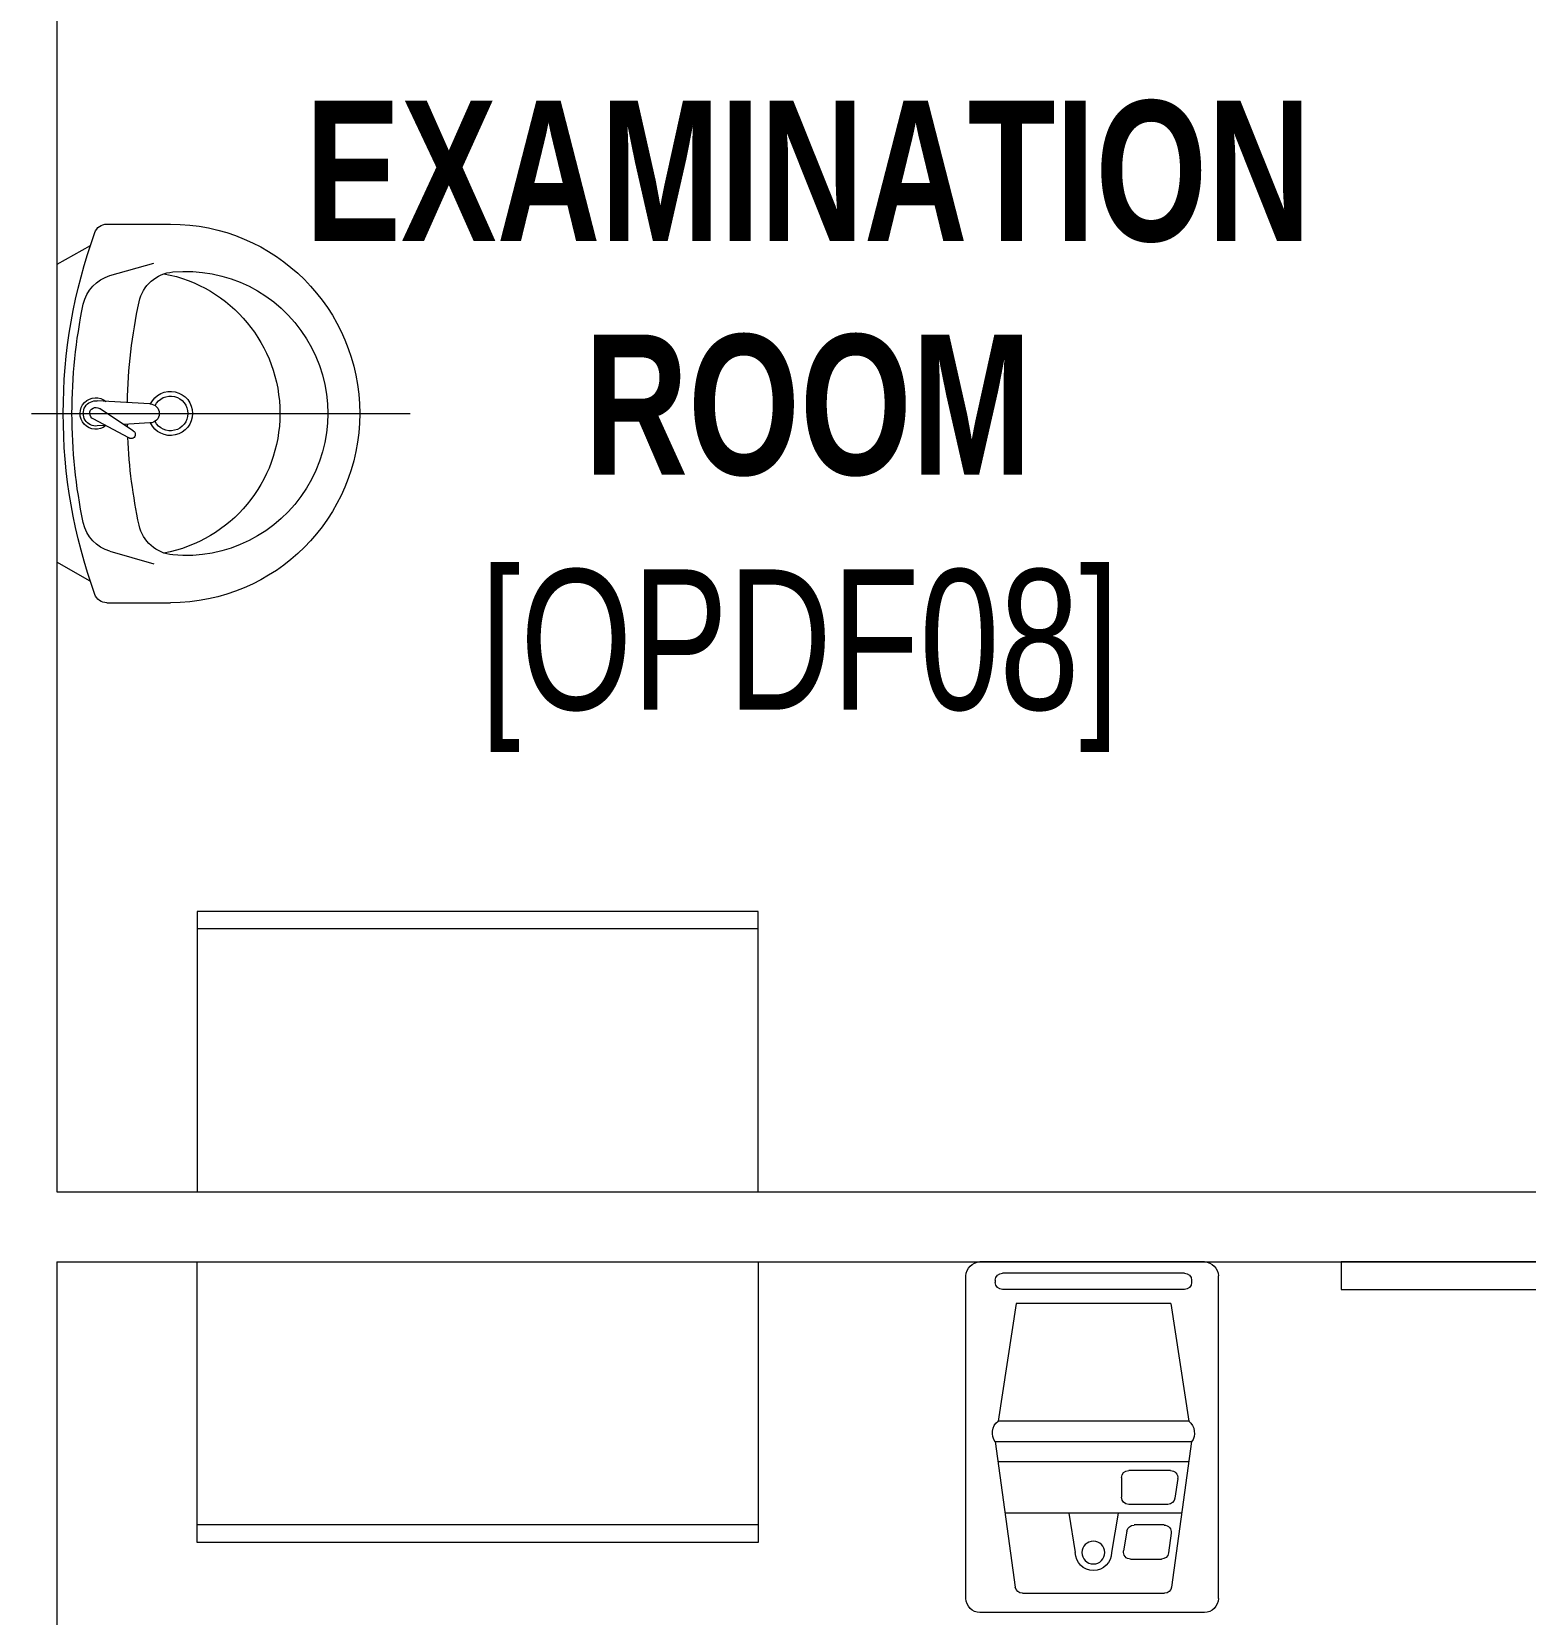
# Model space of a CAD drawing. Header units: millimetres. Extents: x -2143172 to 5255, y -610845 to 279739.
# Drawn here: x -1097093 to -1094963, y -589321 to -587063 of the extents above; entities that cross this region are included whole.
import ezdxf

# ---------------------------------------------------------------- set-up
doc = ezdxf.new("R2010")
doc.units = ezdxf.units.MM
doc.header["$LTSCALE"] = 30
doc.layers.get('0').update_dxf_attribs({"lineweight": 5})
for name, color, linetype, lineweight in [('72_EGR_BASE_TEXT', 7, 'Continuous', 5), ('LOADING', 163, 'Continuous', 5), ('SANIT', 250, 'Continuous', 5), ('Walls', 32, 'Continuous', 5)]:
    doc.layers.add(name, color=color, linetype=linetype, lineweight=lineweight)
doc.styles.add('X3G_ENTITY_9EC9', font='swisscl.ttf', dxfattribs={"height": 0.2})
doc.styles.add('X3G_ENTITY_9F38', font='swisscl.ttf', dxfattribs={"height": 0.2})

# ---------------------------------------------------------------- blocks, each defined once
blk = doc.blocks.new('lav-manta 60')
at = {"layer": 'SANIT'}
for p, q in [((0, 0.04), (0, -0.56)), ((-0.2658, -0.0529), (-0.2358, 0)), ((-0.2358, 0), (0.2358, 0)), ((0.2658, -0.0529), (0.2358, 0)), ((-0.015, -0.1473), (-0.0199, -0.064)), ((0.0274, -0.121), (-0.0078, -0.0673)), ((0.0389, -0.1142), (0.0087, -0.0575)), ((0.0191, -0.077), (0.0199, -0.064)), ((-0.3, -0.0789), (-0.3, -0.18)), ((-0.2185, -0.0841), (-0.2383, -0.1537)), ((0.2185, -0.0841), (0.2383, -0.1537)), ((0.3, -0.0789), (0.3, -0.18)), ((0.015, -0.1473), (0.0174, -0.1057))]:
    blk.add_line(p, q, dxfattribs=at)
for centre, radius, start, end in [((0, -0.8557), 0.8457, 70.1771, 109.8229), ((0, -0.8696), 0.8457, 78.1914, 101.8086), ((-0.1608, -0.1006), 0.06, 101.8086, 164.0794), ((0, -0.0617), 0.025, 320.7474, 220.368), ((0, -0.0617), 0.02, 353.2671, 186.682), ((0.1608, -0.1006), 0.06, 15.9206, 78.1914), ((-0.28, -0.0789), 0.02, 109.8229, 180), ((0, -0.0617), 0.00966, 25.4127, 215.9577), ((0.28, -0.0789), 0.02, 0, 70.1771), ((0, -0.9572), 0.8457, 91.1572, 102.0883), ((0, -0.9572), 0.8457, 88.5486, 88.844), ((0.0332, -0.1176), 0.00666, 210.6852, 30.6852), ((0, -0.9572), 0.8457, 77.9117, 87.4274), ((-0.1645, -0.189), 0.06, 102.0883, 174.8142), ((0, -0.18), 0.035, 115.3106, 64.6894), ((0, -0.1473), 0.015, 180, 0), ((0.1645, -0.189), 0.06, 5.1858, 77.9117), ((0, -0.1282), 0.2252, 190.6097, 349.3903), ((0, -0.18), 0.0275, 117.1496, 62.8504), ((0, -0.18), 0.3, 180, 0), ((0, -0.2039), 0.2252, 174.8142, 5.1858)]:
    blk.add_arc(centre, radius, start, end, dxfattribs=at)
blk = doc.blocks.new('GF21027-P')
at = {"color": 0}
for p, q in [((0.4, 0.4), (-0.4, 0.4)), ((-0.4, 0.4), (-0.4, 0)), ((0.4, 0), (0.4, 0.4)), ((-0.4, 0.025), (0.4, 0.025)), ((-0.4, 0), (0.4, 0))]:
    blk.add_line(p, q, dxfattribs=at)
blk = doc.blocks.new('*X58')
at = {"color": 0}
for p, q in [((5, 3), (5, 3)), ((5, 3), (5, 3)), ((5, 3), (5, 3)), ((5, 3), (5, 3)), ((5, 3), (5, 3)), ((5, 3), (5, 3)), ((5, 3), (5, 3)), ((5, 3), (5, 3)), ((5, 3), (5, 3)), ((5, 3), (5, 3)), ((5, 3), (5, 3)), ((5, 3), (5, 3)), ((5, 3), (5, 3)), ((5, 3), (5, 3)), ((5, 3), (5, 3)), ((5, 3), (5, 3)), ((5, 3), (5, 3)), ((5, 3), (5, 3)), ((5, 3), (5, 3)), ((5, 3), (5, 3)), ((5, 3), (5, 3)), ((5, 3), (5, 3)), ((5, 3), (5, 3)), ((5, 3), (5, 3)), ((5, 3), (5, 3)), ((5, 3), (5, 3)), ((5, 3), (5, 3)), ((5, 3), (5, 3)), ((5, 3), (5, 3)), ((5, 3), (5, 3)), ((5, 3), (5, 3)), ((5, 3), (5, 3)), ((5, 3), (5, 3)), ((5, 3), (5, 3)), ((5, 3), (5, 3)), ((5, 3), (5, 3)), ((5, 3), (5, 3)), ((5, 3), (5, 3)), ((5, 3), (5, 3)), ((5, 3), (5, 3)), ((5, 3), (5, 3)), ((5, 3), (5, 3)), ((5, 3), (5, 3)), ((5, 3), (5, 3)), ((5, 3), (5, 3)), ((5, 3), (5, 3)), ((5, 3), (5, 3)), ((5, 3), (5, 3)), ((5, 3), (5, 3)), ((5, 3), (5, 3)), ((5, 3), (5, 3)), ((5, 3), (5, 3)), ((5, 3), (5, 3)), ((5, 3), (5, 3)), ((5, 3), (5, 3)), ((5, 3), (5, 3)), ((5, 3), (5, 3)), ((5, 3), (5, 3)), ((5, 3), (5, 3)), ((5, 3), (5, 3)), ((5, 3), (5, 3)), ((5, 3), (5, 3)), ((5, 3), (5, 3)), ((5, 3), (5, 3)), ((5, 3), (5, 3)), ((5, 3), (5, 3)), ((6, 3), (5, 3)), ((5, 3), (5, 3)), ((6, 3), (5, 3)), ((5, 3), (5, 3)), ((6, 3), (5, 3)), ((5, 3), (5, 3)), ((6, 3), (5, 3)), ((5, 3), (5, 3)), ((5, 3), (5, 3)), ((5, 3), (5, 3)), ((5, 3), (5, 3)), ((5, 3), (5, 3)), ((5, 3), (5, 3)), ((5, 3), (5, 3)), ((5, 3), (5, 3)), ((5, 3), (5, 3)), ((5, 3), (5, 3)), ((5, 3), (5, 3)), ((5, 3), (5, 3)), ((5, 3), (5, 3)), ((5, 3), (5, 3)), ((5, 3), (5, 3)), ((5, 3), (5, 3)), ((5, 3), (5, 3)), ((5, 3), (5, 3)), ((5, 3), (5, 3)), ((5, 3), (5, 3)), ((5, 3), (5, 3)), ((5, 3), (5, 3)), ((5, 3), (5, 3)), ((6, 3), (6, 3)), ((6, 3), (6, 3)), ((6, 3), (6, 3)), ((6, 3), (6, 3)), ((6, 3), (6, 3)), ((6, 3), (6, 3)), ((6, 3), (6, 3)), ((6, 3), (6, 3)), ((6, 3), (6, 3)), ((6, 3), (6, 3)), ((6, 3), (6, 3)), ((6, 3), (6, 3)), ((6, 3), (6, 3)), ((6, 3), (6, 3)), ((6, 3), (6, 3)), ((6, 3), (6, 3)), ((6, 3), (6, 3)), ((6, 3), (6, 3)), ((6, 3), (6, 3)), ((6, 3), (6, 3)), ((6, 3), (6, 3)), ((6, 3), (6, 3)), ((6, 3), (6, 3)), ((6, 3), (6, 3)), ((6, 3), (6, 3)), ((6, 3), (6, 3)), ((6, 3), (6, 3)), ((6, 3), (6, 3)), ((6, 3), (6, 3)), ((6, 3), (6, 3)), ((6, 3), (6, 3)), ((6, 3), (6, 3)), ((6, 3), (6, 3)), ((6, 3), (6, 3)), ((6, 3), (6, 3)), ((6, 3), (6, 3)), ((6, 3), (6, 3)), ((6, 3), (6, 3)), ((6, 3), (6, 3)), ((6, 3), (6, 3)), ((6, 3), (6, 3)), ((6, 3), (6, 3)), ((6, 3), (6, 3)), ((6, 3), (6, 3)), ((6, 3), (6, 3)), ((6, 3), (6, 3)), ((6, 3), (6, 3)), ((6, 3), (6, 3)), ((6, 3), (6, 3)), ((6, 3), (6, 3)), ((6, 3), (6, 3)), ((6, 3), (6, 3)), ((6, 3), (6, 3)), ((6, 3), (6, 3)), ((6, 3), (6, 3)), ((6, 3), (6, 3)), ((6, 3), (6, 3)), ((6, 3), (6, 3)), ((6, 3), (6, 3)), ((6, 3), (6, 3)), ((6, 3), (6, 3)), ((6, 3), (6, 3)), ((6, 3), (6, 3)), ((6, 3), (6, 3)), ((6, 3), (6, 3)), ((6, 3), (6, 3)), ((6, 3), (6, 3)), ((6, 3), (6, 3)), ((6, 3), (6, 3)), ((6, 3), (6, 3)), ((6, 3), (6, 3)), ((6, 3), (6, 3)), ((6, 3), (6, 3)), ((6, 3), (6, 3)), ((6, 3), (6, 3)), ((6, 3), (6, 3)), ((6, 3), (6, 3)), ((6, 3), (6, 3)), ((6, 3), (6, 3)), ((6, 3), (6, 3)), ((6, 3), (6, 3)), ((6, 3), (6, 3)), ((6, 3), (6, 3)), ((6, 3), (6, 3)), ((6, 3), (6, 3)), ((6, 3), (6, 3)), ((6, 3), (6, 3)), ((6, 3), (6, 3)), ((6, 3), (6, 3)), ((6, 3), (6, 3)), ((6, 3), (6, 3)), ((6, 3), (6, 3)), ((6, 3), (6, 3)), ((6, 3), (6, 3)), ((6, 3), (6, 3)), ((6, 3), (6, 3)), ((6, 3), (6, 3)), ((6, 3), (6, 3)), ((6, 3), (6, 3)), ((6, 3), (6, 3)), ((6, 3), (6, 3)), ((6, 3), (6, 3)), ((6, 3), (6, 3)), ((6, 3), (6, 3)), ((6, 3), (6, 3)), ((6, 3), (6, 3)), ((6, 3), (6, 3)), ((6, 3), (6, 3)), ((6, 3), (6, 3)), ((6, 3), (6, 3)), ((6, 3), (6, 3)), ((6, 3), (6, 3)), ((6, 3), (6, 3)), ((6, 3), (6, 3)), ((6, 3), (6, 3)), ((6, 3), (6, 3)), ((6, 3), (6, 3)), ((6, 3), (6, 3)), ((6, 3), (6, 3)), ((6, 3), (6, 3)), ((6, 3), (6, 3)), ((6, 3), (6, 3)), ((6, 3), (6, 3)), ((6, 3), (6, 3)), ((6, 3), (6, 3)), ((6, 3), (6, 3)), ((6, 3), (6, 3)), ((6, 3), (6, 3)), ((6, 3), (6, 3)), ((6, 3), (6, 3)), ((6, 3), (6, 3)), ((6, 3), (6, 3)), ((6, 3), (6, 3)), ((6, 3), (6, 3)), ((6, 3), (6, 3)), ((6, 3), (6, 3)), ((6, 3), (6, 3)), ((6, 3), (6, 3)), ((6, 3), (6, 3)), ((6, 3), (6, 3)), ((6, 3), (6, 3)), ((6, 3), (6, 3)), ((6, 3), (6, 3)), ((6, 3), (6, 3)), ((6, 3), (6, 3)), ((6, 3), (6, 3)), ((6, 3), (6, 3)), ((6, 3), (6, 3)), ((6, 3), (6, 3)), ((6, 3), (6, 3)), ((6, 3), (6, 3)), ((6, 3), (6, 3)), ((6, 3), (6, 3)), ((6, 3), (6, 3)), ((6, 3), (6, 3)), ((6, 3), (6, 3)), ((6, 3), (6, 3)), ((6, 3), (6, 3)), ((6, 3), (6, 3)), ((6, 3), (6, 3)), ((6, 3), (6, 3)), ((6, 3), (6, 3)), ((6, 3), (6, 3)), ((6, 3), (6, 3)), ((6, 3), (6, 3)), ((6, 3), (6, 3)), ((6, 3), (6, 3)), ((6, 3), (6, 3)), ((6, 3), (6, 3)), ((6, 3), (6, 3)), ((6, 3), (6, 3)), ((6, 3), (6, 3)), ((6, 3), (6, 3)), ((6, 3), (6, 3)), ((6, 3), (6, 3)), ((6, 3), (6, 3)), ((6, 3), (6, 3)), ((6, 3), (6, 3)), ((6, 3), (6, 3)), ((6, 3), (6, 3)), ((6, 3), (6, 3)), ((6, 3), (6, 3)), ((6, 3), (6, 3)), ((6, 3), (6, 3)), ((6, 3), (6, 3)), ((6, 3), (6, 3)), ((6, 3), (6, 3)), ((6, 3), (6, 3)), ((6, 3), (6, 3)), ((6, 3), (6, 3)), ((6, 3), (6, 3)), ((6, 3), (6, 3)), ((6, 3), (6, 3)), ((6, 3), (6, 3)), ((6, 3), (6, 3)), ((6, 3), (6, 3)), ((6, 3), (6, 3)), ((6, 3), (6, 3)), ((6, 3), (6, 3)), ((6, 3), (6, 3)), ((6, 3), (6, 3)), ((6, 3), (6, 3)), ((6, 3), (6, 3)), ((6, 3), (6, 3)), ((6, 3), (5, 3)), ((6, 3), (5, 3)), ((6, 3), (5, 3)), ((6, 3), (5, 3)), ((6, 3), (5, 3)), ((6, 3), (6, 3)), ((6, 3), (6, 3)), ((6, 3), (6, 3)), ((6, 3), (6, 3)), ((6, 3), (6, 3)), ((6, 3), (6, 3)), ((6, 3), (6, 3)), ((6, 3), (6, 3)), ((6, 3), (6, 3)), ((6, 3), (6, 3)), ((6, 3), (6, 3)), ((6, 3), (6, 3)), ((6, 3), (6, 3)), ((6, 3), (6, 3)), ((6, 3), (6, 3)), ((6, 3), (6, 3)), ((6, 3), (6, 3)), ((6, 3), (6, 3)), ((6, 3), (6, 3)), ((6, 3), (6, 3)), ((6, 3), (6, 3)), ((6, 3), (6, 3)), ((6, 3), (6, 3)), ((6, 3), (6, 3)), ((6, 3), (6, 3)), ((6, 3), (6, 3)), ((6, 3), (6, 3)), ((6, 3), (6, 3)), ((6, 3), (6, 3)), ((6, 3), (6, 3)), ((6, 3), (6, 3)), ((6, 3), (6, 3)), ((6, 3), (6, 3)), ((6, 3), (6, 3)), ((6, 3), (6, 3)), ((6, 3), (6, 3)), ((6, 3), (6, 3)), ((6, 3), (6, 3)), ((6, 3), (6, 3)), ((6, 3), (6, 3)), ((6, 3), (6, 3)), ((6, 3), (6, 3)), ((6, 3), (6, 3)), ((6, 3), (6, 3)), ((6, 3), (6, 3)), ((6, 3), (6, 3)), ((6, 3), (6, 3)), ((6, 3), (6, 3)), ((6, 3), (6, 3)), ((6, 3), (6, 3)), ((6, 3), (6, 3)), ((6, 3), (6, 3)), ((6, 3), (6, 3)), ((6, 3), (6, 3)), ((6, 3), (6, 3)), ((6, 3), (6, 3)), ((6, 3), (6, 3)), ((6, 3), (6, 3)), ((6, 3), (6, 3)), ((6, 3), (6, 3)), ((6, 3), (6, 3)), ((6, 3), (6, 3)), ((6, 3), (6, 3)), ((6, 3), (6, 3)), ((6, 3), (6, 3)), ((6, 3), (6, 3)), ((6, 3), (6, 3)), ((6, 3), (6, 3)), ((6, 3), (6, 3)), ((6, 3), (6, 3)), ((6, 3), (6, 3)), ((6, 3), (6, 3)), ((6, 3), (6, 3)), ((6, 3), (6, 3)), ((6, 3), (6, 3)), ((6, 3), (6, 3)), ((6, 3), (6, 3)), ((6, 3), (6, 3)), ((6, 3), (6, 3)), ((6, 3), (6, 3)), ((6, 3), (6, 3)), ((6, 3), (6, 3)), ((6, 3), (6, 3)), ((6, 3), (6, 3)), ((6, 3), (6, 3)), ((6, 3), (6, 3)), ((6, 3), (6, 3)), ((6, 3), (6, 3)), ((6, 3), (6, 3)), ((6, 3), (6, 3)), ((6, 3), (6, 3)), ((6, 3), (6, 3)), ((6, 3), (6, 3)), ((6, 3), (6, 3)), ((6, 3), (6, 3)), ((6, 3), (6, 3)), ((6, 3), (6, 3)), ((6, 3), (6, 3)), ((6, 3), (6, 3)), ((6, 3), (6, 3)), ((6, 3), (6, 3)), ((6, 3), (6, 3)), ((6, 3), (6, 3)), ((6, 3), (6, 3)), ((6, 3), (6, 3)), ((6, 3), (6, 3)), ((6, 3), (6, 3)), ((6, 3), (6, 3)), ((6, 3), (6, 3)), ((6, 3), (6, 3)), ((6, 3), (6, 3)), ((6, 3), (6, 3)), ((6, 3), (6, 3)), ((6, 3), (6, 3)), ((6, 3), (6, 3)), ((6, 3), (6, 3)), ((6, 3), (6, 3)), ((6, 3), (6, 3)), ((6, 3), (6, 3)), ((6, 3), (6, 3)), ((6, 3), (6, 3)), ((6, 3), (6, 3)), ((6, 3), (6, 3)), ((6, 3), (6, 3)), ((6, 3), (6, 3)), ((6, 3), (6, 3)), ((6, 3), (6, 3)), ((6, 3), (6, 3)), ((6, 3), (6, 3)), ((6, 3), (6, 3)), ((6, 3), (6, 3)), ((6, 3), (6, 3)), ((6, 3), (6, 3)), ((6, 3), (6, 3)), ((6, 3), (6, 3)), ((6, 3), (6, 3)), ((6, 3), (6, 3)), ((6, 3), (6, 3)), ((6, 3), (6, 3)), ((6, 3), (6, 3)), ((6, 3), (6, 3)), ((6, 3), (6, 3)), ((6, 3), (6, 3)), ((6, 3), (6, 3)), ((6, 3), (6, 3)), ((6, 3), (6, 3)), ((6, 3), (6, 3)), ((6, 3), (6, 3)), ((6, 3), (6, 3)), ((6, 3), (6, 3)), ((6, 3), (6, 3)), ((6, 3), (6, 3)), ((6, 3), (6, 3)), ((6, 3), (6, 3)), ((6, 3), (6, 3)), ((6, 3), (6, 3)), ((6, 3), (6, 3)), ((6, 3), (6, 3)), ((6, 3), (6, 3)), ((6, 3), (6, 3)), ((6, 3), (6, 3)), ((6, 3), (6, 3)), ((6, 3), (6, 3)), ((6, 3), (6, 3)), ((6, 3), (6, 3)), ((6, 3), (6, 3)), ((6, 3), (6, 3)), ((6, 3), (6, 3)), ((6, 3), (6, 3)), ((6, 3), (6, 3)), ((6, 3), (6, 3)), ((6, 3), (6, 3)), ((6, 3), (6, 3)), ((6, 3), (6, 3)), ((6, 3), (6, 3)), ((6, 3), (6, 3)), ((6, 3), (6, 3)), ((6, 3), (6, 3)), ((6, 3), (6, 3)), ((6, 3), (6, 3)), ((6, 3), (6, 3)), ((6, 3), (6, 3)), ((6, 3), (6, 3)), ((6, 3), (6, 3)), ((6, 3), (6, 3)), ((6, 3), (6, 3)), ((6, 3), (6, 3)), ((6, 3), (6, 3)), ((6, 3), (6, 3)), ((6, 3), (6, 3)), ((6, 3), (6, 3)), ((6, 3), (6, 3)), ((6, 3), (6, 3)), ((6, 3), (6, 3)), ((6, 3), (6, 3)), ((6, 3), (6, 3)), ((6, 3), (6, 3)), ((6, 3), (6, 3)), ((6, 3), (6, 3)), ((6, 3), (6, 3)), ((6, 3), (6, 3)), ((6, 3), (6, 3)), ((6, 3), (6, 3)), ((6, 3), (6, 3)), ((6, 3), (6, 3)), ((6, 3), (6, 3)), ((6, 3), (6, 3)), ((6, 3), (6, 3)), ((6, 3), (6, 3)), ((6, 3), (6, 3)), ((6, 3), (6, 3)), ((6, 3), (6, 3)), ((6, 3), (6, 3)), ((6, 3), (6, 3)), ((6, 3), (6, 3)), ((6, 3), (6, 3)), ((6, 3), (6, 3)), ((6, 3), (6, 3)), ((6, 3), (6, 3)), ((6, 3), (6, 3)), ((6, 3), (6, 3)), ((6, 3), (6, 3)), ((6, 3), (6, 3)), ((6, 3), (6, 3)), ((6, 3), (6, 3)), ((6, 3), (6, 3)), ((6, 3), (6, 3)), ((6, 3), (6, 3)), ((6, 3), (6, 3)), ((6, 3), (6, 3)), ((6, 3), (6, 3)), ((6, 3), (6, 3)), ((6, 3), (6, 3)), ((6, 3), (6, 3)), ((6, 3), (6, 3)), ((6, 3), (6, 3)), ((6, 3), (6, 3)), ((6, 3), (6, 3)), ((6, 3), (6, 3)), ((6, 3), (6, 3)), ((6, 3), (6, 3)), ((6, 3), (6, 3)), ((6, 3), (6, 3)), ((6, 3), (6, 3)), ((6, 3), (6, 3)), ((6, 3), (6, 3)), ((6, 3), (6, 3)), ((6, 3), (6, 3)), ((6, 3), (6, 3)), ((6, 3), (6, 3)), ((6, 3), (6, 3)), ((6, 3), (6, 3)), ((6, 3), (6, 3)), ((6, 3), (6, 3)), ((6, 3), (6, 3)), ((6, 3), (6, 3)), ((6, 3), (6, 3)), ((6, 3), (6, 3)), ((6, 3), (6, 3)), ((6, 3), (6, 3)), ((6, 3), (6, 3)), ((6, 3), (6, 3)), ((6, 3), (6, 3)), ((6, 3), (6, 3)), ((6, 3), (6, 3)), ((6, 3), (6, 3)), ((6, 3), (6, 3)), ((6, 3), (6, 3)), ((6, 3), (6, 3)), ((6, 3), (6, 3)), ((6, 3), (6, 3)), ((6, 3), (6, 3)), ((6, 3), (6, 3)), ((6, 3), (6, 3)), ((6, 3), (6, 3)), ((6, 3), (6, 3)), ((6, 3), (6, 3)), ((6, 3), (6, 3)), ((6, 3), (6, 3)), ((6, 3), (6, 3)), ((6, 3), (6, 3)), ((6, 3), (6, 3)), ((6, 3), (6, 3)), ((6, 3), (6, 3)), ((6, 3), (6, 3)), ((6, 3), (6, 3)), ((6, 3), (6, 3)), ((6, 3), (6, 3)), ((6, 3), (6, 3)), ((6, 3), (6, 3)), ((6, 3), (6, 3)), ((6, 3), (6, 3)), ((6, 3), (6, 3)), ((6, 3), (6, 3)), ((6, 3), (6, 3)), ((6, 3), (6, 3)), ((6, 3), (6, 3)), ((6, 3), (6, 3)), ((6, 3), (6, 3)), ((6, 3), (6, 3)), ((6, 3), (6, 3)), ((6, 3), (6, 3)), ((6, 3), (6, 3)), ((6, 3), (6, 3)), ((6, 3), (6, 3)), ((6, 3), (6, 3)), ((6, 3), (6, 3)), ((6, 3), (6, 3)), ((6, 3), (6, 3)), ((6, 3), (6, 3)), ((6, 3), (6, 3)), ((6, 3), (6, 3)), ((6, 3), (6, 3)), ((6, 3), (6, 3)), ((6, 3), (6, 3)), ((6, 3), (6, 3)), ((6, 3), (6, 3))]:
    blk.add_line(p, q, dxfattribs=at)
blk = doc.blocks.new('*X59')
at = {"color": 0}
for p, q in [((13, 1), (13, 1)), ((13, 1), (13, 1)), ((13, 1), (13, 1)), ((13, 1), (13, 1)), ((13, 1), (13, 1)), ((13, 1), (13, 1)), ((13, 1), (13, 1)), ((13, 1), (13, 1)), ((13, 1), (13, 1)), ((13, 1), (13, 1)), ((13, 1), (13, 1)), ((13, 1), (13, 1)), ((13, 1), (13, 1)), ((13, 1), (13, 1)), ((13, 1), (13, 1)), ((13, 1), (14, 1)), ((13, 1), (14, 1)), ((13, 1), (14, 1)), ((13, 1), (13, 1)), ((13, 1), (13, 1)), ((13, 1), (13, 1)), ((13, 1), (13, 1)), ((13, 1), (13, 1)), ((13, 1), (13, 1)), ((13, 1), (13, 1)), ((13, 1), (13, 1)), ((13, 1), (13, 1)), ((13, 1), (13, 1)), ((13, 1), (13, 1)), ((13, 1), (13, 1)), ((13, 1), (13, 1)), ((13, 1), (13, 1)), ((13, 1), (13, 1)), ((13, 1), (13, 1)), ((13, 1), (13, 1)), ((13, 1), (13, 1)), ((13, 1), (13, 1)), ((13, 1), (13, 1)), ((13, 1), (13, 1)), ((13, 1), (13, 1)), ((13, 1), (13, 1)), ((13, 1), (13, 1)), ((13, 1), (13, 1)), ((13, 1), (13, 1)), ((13, 1), (13, 1)), ((13, 1), (13, 1)), ((13, 1), (13, 1)), ((13, 1), (13, 1)), ((13, 1), (13, 1)), ((13, 1), (13, 1)), ((13, 1), (13, 1)), ((13, 1), (13, 1)), ((13, 1), (13, 1)), ((13, 1), (13, 1)), ((13, 1), (13, 1)), ((13, 1), (13, 1)), ((13, 1), (13, 1)), ((13, 1), (13, 1)), ((13, 1), (13, 1)), ((13, 1), (13, 1)), ((13, 1), (13, 1)), ((13, 1), (13, 1)), ((13, 1), (13, 1)), ((13, 1), (13, 1)), ((13, 1), (13, 1)), ((13, 1), (13, 1)), ((13, 1), (13, 1)), ((13, 1), (13, 1)), ((13, 1), (13, 1)), ((13, 1), (13, 1)), ((13, 1), (13, 1)), ((13, 1), (13, 1)), ((13, 1), (13, 1)), ((13, 1), (13, 1)), ((13, 1), (13, 1)), ((13, 1), (13, 1)), ((13, 1), (13, 1)), ((13, 1), (13, 1)), ((13, 1), (13, 1)), ((13, 1), (13, 1)), ((13, 1), (13, 1)), ((13, 1), (13, 1)), ((13, 1), (13, 1)), ((13, 1), (13, 1)), ((13, 1), (13, 1)), ((13, 1), (13, 1)), ((13, 1), (13, 1)), ((13, 1), (13, 1)), ((13, 1), (13, 1)), ((13, 1), (13, 1)), ((13, 1), (13, 1)), ((13, 1), (13, 1)), ((13, 1), (13, 1)), ((13, 1), (13, 1)), ((13, 1), (13, 1)), ((13, 1), (13, 1)), ((13, 1), (13, 1)), ((13, 1), (13, 1)), ((13, 1), (13, 1)), ((13, 1), (13, 1)), ((13, 1), (13, 1)), ((13, 1), (13, 1)), ((13, 1), (13, 1)), ((13, 1), (13, 1)), ((13, 1), (13, 1)), ((13, 1), (13, 1)), ((13, 1), (13, 1)), ((13, 1), (13, 1)), ((13, 1), (13, 1)), ((13, 1), (13, 1)), ((13, 1), (13, 1)), ((13, 1), (13, 1)), ((13, 1), (13, 1)), ((13, 1), (13, 1)), ((13, 1), (13, 1)), ((13, 1), (13, 1)), ((13, 1), (13, 1)), ((13, 1), (13, 1)), ((13, 1), (13, 1)), ((13, 1), (13, 1)), ((13, 1), (13, 1)), ((13, 1), (13, 1)), ((13, 1), (13, 1)), ((13, 1), (14, 1)), ((13, 0), (13, 0)), ((13, 0), (13, 0)), ((13, 0), (13, 0)), ((13, 0), (13, 0)), ((13, 0), (13, 0)), ((13, 0), (13, 0)), ((13, 0), (13, 0)), ((13, 0), (13, 0)), ((13, 0), (13, 0)), ((13, 0), (13, 0)), ((13, 0), (13, 0)), ((13, 0), (13, 0)), ((13, 0), (13, 0)), ((13, 0), (13, 0)), ((13, 0), (13, 0)), ((13, 0), (13, 0)), ((13, 0), (13, 0)), ((13, 0), (13, 0)), ((13, 0), (13, 0)), ((13, 0), (13, 0)), ((13, 0), (13, 0)), ((13, 0), (13, 0)), ((13, 0), (13, 0)), ((13, 0), (13, 0)), ((13, 0), (13, 0)), ((13, 0), (13, 0)), ((13, 0), (13, 0)), ((13, 0), (13, 0)), ((13, 0), (13, 0)), ((13, 0), (13, 0)), ((13, 0), (13, 0)), ((13, 0), (13, 0)), ((13, 0), (13, 0)), ((13, 0), (13, 0)), ((13, 0), (13, 0)), ((13, 0), (13, 0)), ((13, 0), (13, 0)), ((13, 0), (13, 0)), ((13, 0), (13, 0)), ((13, 0), (13, 0)), ((13, 0), (13, 0)), ((13, 0), (13, 0)), ((13, 0), (13, 0)), ((13, 0), (13, 0)), ((13, 0), (13, 0)), ((13, 0), (13, 0)), ((13, 0), (13, 0)), ((13, 0), (13, 0)), ((13, 0), (14, 0)), ((13, 0), (14, 0)), ((13, 0), (13, 0)), ((13, 0), (14, 0)), ((14, 1), (14, 1)), ((14, 1), (14, 1)), ((14, 1), (14, 1)), ((14, 1), (14, 1)), ((14, 1), (14, 1)), ((14, 1), (14, 1)), ((14, 1), (14, 1)), ((14, 1), (14, 1)), ((14, 1), (14, 1)), ((14, 1), (14, 1)), ((14, 1), (14, 1)), ((14, 1), (14, 1)), ((14, 1), (14, 1)), ((14, 1), (14, 1)), ((14, 1), (14, 1)), ((14, 1), (14, 1)), ((14, 1), (14, 1)), ((14, 1), (14, 1)), ((14, 1), (14, 1)), ((14, 1), (14, 1)), ((14, 1), (14, 1)), ((14, 1), (14, 1)), ((14, 1), (14, 1)), ((14, 1), (14, 1)), ((14, 1), (14, 1)), ((14, 1), (14, 1)), ((14, 1), (14, 1)), ((14, 1), (14, 1)), ((14, 1), (14, 1)), ((14, 1), (14, 1)), ((14, 1), (14, 1)), ((14, 1), (14, 1)), ((14, 1), (14, 1)), ((14, 1), (14, 1)), ((14, 1), (14, 1)), ((14, 1), (14, 1)), ((14, 1), (14, 1)), ((14, 1), (14, 1)), ((14, 1), (14, 1)), ((14, 1), (14, 1)), ((14, 1), (14, 1)), ((14, 1), (14, 1)), ((14, 1), (14, 1)), ((14, 1), (14, 1)), ((14, 1), (14, 1)), ((14, 1), (14, 1)), ((14, 1), (14, 1)), ((14, 1), (14, 1)), ((14, 1), (14, 1)), ((14, 1), (14, 1)), ((14, 1), (14, 1)), ((14, 1), (14, 1)), ((14, 1), (14, 1)), ((14, 1), (14, 1)), ((14, 1), (14, 1)), ((14, 1), (14, 1)), ((14, 1), (14, 1)), ((14, 1), (14, 1)), ((14, 1), (14, 1)), ((14, 1), (14, 1)), ((14, 1), (14, 1)), ((14, 1), (14, 1)), ((14, 1), (14, 1)), ((14, 1), (14, 1)), ((14, 1), (14, 1)), ((14, 1), (14, 1)), ((14, 1), (14, 1)), ((14, 1), (14, 1)), ((14, 1), (14, 1)), ((14, 1), (14, 1)), ((14, 1), (14, 1)), ((14, 1), (14, 1)), ((14, 1), (14, 1)), ((14, 1), (14, 1)), ((14, 1), (14, 1)), ((14, 1), (14, 1)), ((14, 1), (14, 1)), ((14, 1), (14, 1)), ((14, 1), (14, 1)), ((14, 1), (14, 1)), ((14, 1), (14, 1)), ((14, 1), (14, 1)), ((14, 1), (14, 1)), ((14, 1), (14, 1)), ((14, 1), (14, 1)), ((14, 1), (14, 1)), ((14, 1), (14, 1)), ((14, 1), (14, 1)), ((14, 1), (14, 1)), ((14, 1), (14, 1)), ((14, 1), (14, 1)), ((14, 1), (14, 1)), ((14, 1), (14, 1)), ((14, 1), (14, 1)), ((14, 0), (14, 0)), ((14, 0), (14, 0)), ((14, 0), (14, 0)), ((14, 0), (14, 0)), ((14, 0), (14, 0)), ((14, 0), (14, 0)), ((14, 0), (14, 0)), ((14, 0), (14, 0)), ((14, 0), (14, 0)), ((14, 0), (14, 0)), ((14, 0), (14, 0)), ((14, 0), (14, 0)), ((14, 0), (14, 0)), ((14, 0), (14, 0)), ((14, 0), (14, 0)), ((14, 0), (14, 0)), ((14, 0), (14, 0)), ((14, 0), (14, 0)), ((14, 0), (14, 0)), ((14, 0), (14, 0)), ((14, 0), (14, 0)), ((14, 0), (14, 0)), ((14, 0), (14, 0)), ((14, 0), (14, 0)), ((14, 0), (14, 0)), ((14, 0), (14, 0)), ((14, 0), (14, 0)), ((14, 0), (14, 0)), ((14, 0), (14, 0)), ((14, 0), (14, 0)), ((14, 0), (14, 0)), ((14, 0), (14, 0)), ((14, 0), (14, 0)), ((14, 0), (14, 0)), ((14, 0), (14, 0)), ((14, 0), (14, 0)), ((14, 0), (14, 0)), ((14, 0), (14, 0)), ((14, 0), (14, 0)), ((14, 0), (14, 0)), ((14, 0), (14, 0)), ((14, 0), (14, 0)), ((14, 0), (14, 0)), ((14, 0), (14, 0)), ((14, 0), (14, 0)), ((14, 0), (14, 0)), ((14, 0), (14, 0)), ((14, 0), (14, 0)), ((13, 0), (13, 0)), ((13, 0), (14, 0)), ((13, 0), (13, 0)), ((13, 0), (14, 0)), ((13, 0), (13, 0)), ((13, 0), (14, 0)), ((13, 0), (13, 0)), ((13, 0), (13, 0)), ((13, 0), (13, 0)), ((13, 0), (13, 0)), ((13, 0), (14, 0)), ((13, 0), (13, 0)), ((13, 0), (14, 0)), ((13, 0), (13, 0)), ((13, 0), (14, 0)), ((13, 0), (13, 0)), ((13, 0), (14, 0)), ((13, 0), (13, 0)), ((13, 0), (14, 0)), ((13, 0), (13, 0)), ((13, 0), (14, 0)), ((13, 0), (13, 0)), ((13, 0), (14, 0)), ((13, 0), (13, 0)), ((13, 0), (13, 0)), ((13, 0), (13, 0)), ((13, 0), (14, 0)), ((13, 0), (13, 0)), ((13, 0), (14, 0)), ((13, 0), (13, 0)), ((13, 0), (14, 0)), ((13, 0), (13, 0)), ((13, 0), (14, 0)), ((13, 0), (13, 0)), ((13, 0), (13, 0)), ((13, 0), (13, 0)), ((13, 0), (13, 0)), ((13, 0), (13, 0)), ((13, 0), (13, 0)), ((13, 0), (13, 0)), ((13, 0), (13, 0)), ((13, 0), (13, 0)), ((13, 0), (13, 0)), ((13, 0), (13, 0)), ((13, 0), (13, 0)), ((13, 0), (13, 0)), ((13, 0), (13, 0)), ((13, 0), (13, 0)), ((13, 0), (13, 0)), ((13, 0), (13, 0)), ((13, 0), (13, 0)), ((13, 0), (13, 0)), ((13, 0), (13, 0)), ((13, 0), (13, 0)), ((13, 0), (13, 0)), ((13, 0), (13, 0)), ((13, 0), (13, 0)), ((13, 0), (13, 0)), ((13, 0), (13, 0)), ((13, 0), (13, 0)), ((13, 0), (13, 0)), ((13, 0), (13, 0)), ((13, 0), (13, 0)), ((13, 0), (13, 0)), ((13, -1), (13, -1)), ((13, -1), (13, -1)), ((13, -1), (13, -1)), ((13, -1), (13, -1)), ((13, -1), (13, -1)), ((13, -1), (14, -1)), ((13, -1), (13, -1)), ((14, 0), (14, 0)), ((14, 0), (14, 0)), ((14, 0), (14, 0)), ((14, 0), (14, 0)), ((14, 0), (14, 0)), ((14, 0), (14, 0)), ((14, 0), (14, 0)), ((14, 0), (14, 0)), ((14, 0), (14, 0)), ((14, 0), (14, 0)), ((14, 0), (14, 0)), ((14, 0), (14, 0)), ((14, 0), (14, 0)), ((14, 0), (14, 0)), ((14, 0), (14, 0)), ((13, 0), (14, 0)), ((14, 0), (14, 0)), ((14, 0), (14, 0)), ((14, 0), (14, 0)), ((14, 0), (14, 0)), ((14, 0), (14, 0)), ((14, 0), (14, 0)), ((14, 0), (14, 0)), ((14, 0), (14, 0)), ((14, 0), (14, 0)), ((14, 0), (14, 0)), ((14, 0), (14, 0)), ((14, 0), (14, 0)), ((14, 0), (14, 0)), ((14, 0), (14, 0)), ((14, 0), (14, 0)), ((14, 0), (14, 0)), ((14, 0), (14, 0)), ((14, 0), (14, 0)), ((14, 0), (14, 0)), ((14, 0), (14, 0)), ((14, 0), (14, 0)), ((14, 0), (14, 0)), ((14, 0), (14, 0)), ((14, 0), (14, 0)), ((14, 0), (14, 0)), ((14, 0), (14, 0)), ((14, 0), (14, 0)), ((14, 0), (14, 0)), ((14, 0), (14, 0)), ((14, 0), (14, 0)), ((14, 0), (14, 0)), ((14, 0), (14, 0)), ((14, 0), (14, 0)), ((14, 0), (14, 0)), ((14, -1), (14, -1)), ((14, -1), (14, -1)), ((14, -1), (14, -1)), ((14, -1), (14, -1)), ((14, -1), (14, -1))]:
    blk.add_line(p, q, dxfattribs=at)
blk = doc.blocks.new('ME13380B-P')
for p, q in [((-0.16, 0.5), (0.16, 0.5)), ((-0.18, 0.02), (-0.18, 0.48)), ((-0.1316, 0.484), (0.1279, 0.484)), ((0.18, 0.02), (0.18, 0.48)), ((-0.1418, 0.4738), (-0.1418, 0.4709)), ((-0.1316, 0.4607), (0.1279, 0.4607)), ((0.1382, 0.4738), (0.1382, 0.4709)), ((-0.1121, 0.4407), (-0.1379, 0.2729)), ((-0.1121, 0.4407), (0.1084, 0.4407)), ((0.1084, 0.4407), (0.1342, 0.2729)), ((-0.1379, 0.2729), (0.1342, 0.2729)), ((-0.1418, 0.244), (-0.1133, 0.0362)), ((-0.1417, 0.2432), (0.138, 0.2432)), ((0.1382, 0.244), (0.1096, 0.0362)), ((-0.1379, 0.2151), (0.1342, 0.2151)), ((-0.122, 0.1909), (-0.1181, 0.163)), ((-0.1118, 0.2026), (-0.0521, 0.2026)), ((-0.0418, 0.1923), (-0.0418, 0.1644)), ((-0.1278, 0.1416), (0.1241, 0.1416)), ((-0.108, 0.1541), (-0.0521, 0.1541)), ((-0.0371, 0.1416), (-0.0277, 0.0855)), ((0.0334, 0.1416), (0.024, 0.0855)), ((-0.1128, 0.1131), (-0.1089, 0.0849)), ((-0.1026, 0.1248), (-0.0597, 0.1248)), ((-0.0496, 0.1162), (-0.0448, 0.088)), ((-0.0549, 0.076), (-0.0988, 0.076)), ((-0.1032, 0.0273), (0.0995, 0.0273)), ((-0.16, 0), (0.16, 0))]:
    blk.add_line(p, q)
for points in [[(0.1084, 0.4407), (0.1084, 0.4407), (0.1084, 0.4407), (0.1084, 0.4407), (0.1084, 0.4407), (0.1084, 0.4407), (0.1084, 0.4407), (0.1084, 0.4407), (0.1084, 0.4407), (0.1084, 0.4407), (0.1084, 0.4407), (0.1084, 0.4407), (0.1084, 0.4407), (0.1084, 0.4407), (0.1084, 0.4407), (0.1084, 0.4407), (0.1084, 0.4407), (0.1084, 0.4407), (0.1084, 0.4407), (0.1084, 0.4407), (0.1084, 0.4407), (0.1084, 0.4407), (0.1084, 0.4407), (0.1084, 0.4407), (0.1084, 0.4407), (0.1084, 0.4407), (0.1084, 0.4407), (0.1084, 0.4407), (0.1084, 0.4407), (0.1084, 0.4407), (0.1084, 0.4407), (0.1084, 0.4407), (0.1084, 0.4407), (0.1084, 0.4407), (0.1084, 0.4407), (0.1084, 0.4407), (0.1084, 0.4407), (0.1084, 0.4407), (0.1084, 0.4407), (0.1084, 0.4407), (0.1084, 0.4407), (0.1084, 0.4407), (0.1084, 0.4407), (0.1084, 0.4407), (0.1084, 0.4407), (0.1084, 0.4407), (0.1084, 0.4407), (0.1084, 0.4407), (0.1084, 0.4407), (0.1084, 0.4407), (0.1084, 0.4407), (0.1084, 0.4407), (0.1084, 0.4407), (0.1084, 0.4407), (0.1084, 0.4407), (0.1084, 0.4407), (0.1084, 0.4407), (0.1084, 0.4407), (0.1084, 0.4407), (0.1084, 0.4407), (0.1084, 0.4407), (0.1084, 0.4407), (0.1084, 0.4407), (0.1084, 0.4407), (0.1084, 0.4407), (0.1084, 0.4407), (0.1084, 0.4407), (0.1084, 0.4407), (0.1084, 0.4407), (0.1084, 0.4407), (0.1084, 0.4407), (0.1084, 0.4407), (0.1084, 0.4407), (0.1084, 0.4407), (0.1084, 0.4407), (0.1084, 0.4407), (0.1084, 0.4407), (0.1084, 0.4407), (0.1084, 0.4407), (0.1084, 0.4407), (0.1084, 0.4407), (0.1084, 0.4407), (0.1084, 0.4407), (0.1084, 0.4407), (0.1084, 0.4407), (0.1084, 0.4407), (0.1084, 0.4407), (0.1084, 0.4407), (0.1084, 0.4407), (0.1084, 0.4407), (0.1084, 0.4407), (0.1084, 0.4407), (0.1084, 0.4407), (0.1084, 0.4407), (0.1084, 0.4407), (0.1084, 0.4407), (0.1084, 0.4407), (0.1084, 0.4407), (0.1084, 0.4407), (0.1084, 0.4407), (0.1084, 0.4407), (0.1084, 0.4407), (0.1084, 0.4407), (0.1084, 0.4407), (0.1084, 0.4407), (0.1084, 0.4407), (0.1084, 0.4407), (0.1084, 0.4407), (0.1084, 0.4407), (0.1084, 0.4407), (0.1084, 0.4407), (0.1084, 0.4407), (0.1084, 0.4407), (0.1084, 0.4407), (0.1084, 0.4407), (0.1084, 0.4407), (0.1084, 0.4407), (0.1084, 0.4407), (0.1084, 0.4407), (0.1084, 0.4407), (0.1084, 0.4407), (0.1084, 0.4407), (0.1084, 0.4407), (0.1084, 0.4407), (0.1084, 0.4407), (0.1084, 0.4407), (0.1084, 0.4407), (0.1084, 0.4407), (0.1084, 0.4407), (0.1084, 0.4407), (0.1084, 0.4407), (0.1084, 0.4407), (0.1084, 0.4407), (0.1084, 0.4407), (0.1084, 0.4407), (0.1084, 0.4407), (0.1084, 0.4407), (0.1084, 0.4407), (0.1084, 0.4407), (0.1084, 0.4407), (0.1084, 0.4407), (0.1084, 0.4407), (0.1084, 0.4407), (0.1084, 0.4407), (0.1084, 0.4407), (0.1084, 0.4407), (0.1084, 0.4407), (0.1084, 0.4407), (0.1084, 0.4407), (0.1084, 0.4407), (0.1084, 0.4407), (0.1084, 0.4407), (0.1084, 0.4407), (0.1084, 0.4407), (0.1084, 0.4407), (0.1084, 0.4407), (0.1084, 0.4407), (0.1084, 0.4407), (0.1084, 0.4407), (0.1084, 0.4407), (0.1084, 0.4407), (0.1084, 0.4407), (0.1084, 0.4407), (0.1084, 0.4407), (0.1084, 0.4407), (0.1084, 0.4407), (0.1084, 0.4407), (0.1084, 0.4407), (0.1084, 0.4407), (0.1084, 0.4407), (0.1084, 0.4407), (0.1084, 0.4407), (0.1084, 0.4407), (0.1084, 0.4407), (0.1084, 0.4407), (0.1084, 0.4407), (0.1084, 0.4407), (0.1084, 0.4407), (0.1084, 0.4407), (0.1084, 0.4407), (0.1084, 0.4407), (0.1084, 0.4407), (0.1084, 0.4407), (0.1084, 0.4407), (0.1084, 0.4407), (0.1084, 0.4407), (0.1084, 0.4407), (0.1084, 0.4407), (0.1084, 0.4407), (0.1084, 0.4407), (0.1084, 0.4407), (0.1084, 0.4407), (0.1084, 0.4407), (0.1084, 0.4407), (0.1084, 0.4407), (0.1084, 0.4407), (0.1084, 0.4407), (0.1084, 0.4407), (0.1084, 0.4407), (0.1084, 0.4407), (0.1084, 0.4407), (0.1084, 0.4407), (0.1084, 0.4407), (0.1084, 0.4407), (0.1084, 0.4407), (0.1084, 0.4407), (0.1084, 0.4407), (0.1084, 0.4407), (0.1084, 0.4407), (0.1084, 0.4407), (0.1084, 0.4407), (0.1084, 0.4407), (0.1084, 0.4407), (0.1084, 0.4407), (0.1084, 0.4407), (0.1084, 0.4407), (0.1084, 0.4407), (0.1084, 0.4407), (0.1084, 0.4407), (0.1084, 0.4407), (0.1084, 0.4407), (0.1084, 0.4407), (0.1084, 0.4407), (0.1084, 0.4407), (0.1084, 0.4407), (0.1084, 0.4407), (0.1084, 0.4407), (0.1084, 0.4407), (0.1084, 0.4407), (0.1084, 0.4407), (0.1084, 0.4407), (0.1084, 0.4407), (0.1084, 0.4407), (0.1084, 0.4407), (0.1084, 0.4407), (0.1084, 0.4407), (0.1084, 0.4407), (0.1084, 0.4407), (0.1084, 0.4407), (0.1084, 0.4407), (0.1084, 0.4407), (0.1084, 0.4407), (0.1084, 0.4407), (0.1084, 0.4407), (0.1084, 0.4407), (0.1084, 0.4407), (0.1084, 0.4407), (0.1084, 0.4407), (0.1084, 0.4407), (0.1084, 0.4407), (0.1084, 0.4407), (0.1084, 0.4407), (0.1084, 0.4407), (0.1084, 0.4407), (0.1084, 0.4407), (0.1084, 0.4407), (0.1084, 0.4407), (0.1084, 0.4407), (0.1084, 0.4407), (0.1084, 0.4407), (0.1084, 0.4407), (0.1084, 0.4407), (0.1084, 0.4407), (0.1084, 0.4407), (0.1084, 0.4407), (0.1084, 0.4407), (0.1084, 0.4407), (0.1084, 0.4407), (0.1084, 0.4407), (0.1084, 0.4407), (0.1084, 0.4407), (0.1084, 0.4407), (0.1084, 0.4407), (0.1084, 0.4407), (0.1084, 0.4407), (0.1084, 0.4407), (0.1084, 0.4407)], [(0.1084, 0.4407), (0.1084, 0.4407), (0.1084, 0.4407), (0.1084, 0.4407), (0.1084, 0.4407), (0.1084, 0.4407), (0.1084, 0.4407), (0.1084, 0.4407), (0.1084, 0.4407), (0.1084, 0.4407), (0.1084, 0.4407), (0.1084, 0.4407), (0.1084, 0.4407), (0.1084, 0.4407), (0.1084, 0.4407), (0.1084, 0.4407), (0.1084, 0.4407), (0.1084, 0.4407), (0.1084, 0.4407), (0.1084, 0.4407), (0.1084, 0.4407), (0.1084, 0.4407), (0.1084, 0.4407), (0.1084, 0.4407), (0.1084, 0.4407), (0.1084, 0.4407), (0.1084, 0.4407), (0.1084, 0.4407), (0.1084, 0.4407), (0.1084, 0.4407), (0.1084, 0.4407), (0.1084, 0.4407), (0.1084, 0.4407), (0.1084, 0.4407), (0.1084, 0.4407), (0.1084, 0.4407), (0.1084, 0.4407), (0.1084, 0.4407), (0.1084, 0.4407), (0.1084, 0.4407), (0.1084, 0.4407), (0.1084, 0.4407), (0.1084, 0.4407), (0.1084, 0.4407), (0.1084, 0.4407), (0.1084, 0.4407), (0.1084, 0.4407), (0.1084, 0.4407), (0.1084, 0.4407), (0.1084, 0.4407), (0.1084, 0.4407), (0.1084, 0.4407), (0.1084, 0.4407), (0.1084, 0.4407), (0.1084, 0.4407), (0.1084, 0.4407), (0.1084, 0.4407), (0.1084, 0.4407), (0.1084, 0.4407), (0.1084, 0.4407), (0.1084, 0.4407), (0.1084, 0.4407), (0.1084, 0.4407), (0.1084, 0.4407), (0.1084, 0.4407), (0.1084, 0.4407), (0.1084, 0.4407), (0.1084, 0.4407), (0.1084, 0.4407), (0.1084, 0.4407), (0.1084, 0.4407), (0.1084, 0.4407), (0.1084, 0.4407), (0.1084, 0.4407), (0.1084, 0.4407), (0.1084, 0.4407), (0.1084, 0.4407), (0.1084, 0.4407), (0.1084, 0.4407), (0.1084, 0.4407), (0.1084, 0.4407), (0.1084, 0.4407), (0.1084, 0.4407), (0.1084, 0.4407), (0.1084, 0.4407), (0.1084, 0.4407), (0.1084, 0.4407), (0.1084, 0.4407), (0.1084, 0.4407), (0.1084, 0.4407), (0.1084, 0.4407), (0.1084, 0.4407), (0.1084, 0.4407), (0.1084, 0.4407), (0.1084, 0.4407), (0.1084, 0.4407), (0.1084, 0.4407), (0.1084, 0.4407), (0.1084, 0.4407), (0.1084, 0.4407), (0.1084, 0.4407), (0.1084, 0.4407), (0.1084, 0.4407), (0.1084, 0.4407), (0.1084, 0.4407), (0.1084, 0.4407), (0.1084, 0.4407), (0.1084, 0.4407), (0.1084, 0.4407), (0.1084, 0.4407), (0.1084, 0.4407), (0.1084, 0.4407), (0.1084, 0.4407), (0.1084, 0.4407), (0.1084, 0.4407), (0.1084, 0.4407), (0.1084, 0.4407), (0.1084, 0.4407), (0.1084, 0.4407), (0.1084, 0.4407), (0.1084, 0.4407), (0.1084, 0.4407), (0.1084, 0.4407), (0.1084, 0.4407), (0.1084, 0.4407), (0.1084, 0.4407), (0.1084, 0.4407), (0.1084, 0.4407), (0.1084, 0.4407), (0.1084, 0.4407), (0.1084, 0.4407), (0.1084, 0.4407), (0.1084, 0.4407), (0.1084, 0.4407), (0.1084, 0.4407), (0.1084, 0.4407), (0.1084, 0.4407), (0.1084, 0.4407), (0.1084, 0.4407), (0.1084, 0.4407), (0.1084, 0.4407), (0.1084, 0.4407), (0.1084, 0.4407), (0.1084, 0.4407), (0.1084, 0.4407), (0.1084, 0.4407), (0.1084, 0.4407), (0.1084, 0.4407), (0.1084, 0.4407), (0.1084, 0.4407), (0.1084, 0.4407), (0.1084, 0.4407), (0.1084, 0.4407), (0.1084, 0.4407), (0.1084, 0.4407), (0.1084, 0.4407), (0.1084, 0.4407), (0.1084, 0.4407), (0.1084, 0.4407), (0.1084, 0.4407), (0.1084, 0.4407), (0.1084, 0.4407), (0.1084, 0.4407), (0.1084, 0.4407), (0.1084, 0.4407), (0.1084, 0.4407), (0.1084, 0.4407), (0.1084, 0.4407), (0.1084, 0.4407), (0.1084, 0.4407), (0.1084, 0.4407), (0.1084, 0.4407), (0.1084, 0.4407), (0.1084, 0.4407), (0.1084, 0.4407), (0.1084, 0.4407), (0.1084, 0.4407), (0.1084, 0.4407), (0.1084, 0.4407), (0.1084, 0.4407), (0.1084, 0.4407), (0.1084, 0.4407), (0.1084, 0.4407), (0.1084, 0.4407), (0.1084, 0.4407), (0.1084, 0.4407), (0.1084, 0.4407), (0.1084, 0.4407), (0.1084, 0.4407), (0.1084, 0.4407), (0.1084, 0.4407), (0.1084, 0.4407), (0.1084, 0.4407), (0.1084, 0.4407), (0.1084, 0.4407), (0.1084, 0.4407), (0.1084, 0.4407), (0.1084, 0.4407), (0.1084, 0.4407), (0.1084, 0.4407), (0.1084, 0.4407), (0.1084, 0.4407), (0.1084, 0.4407), (0.1084, 0.4407), (0.1084, 0.4407), (0.1084, 0.4407), (0.1084, 0.4407), (0.1084, 0.4407), (0.1084, 0.4407), (0.1084, 0.4407), (0.1084, 0.4407), (0.1084, 0.4407), (0.1084, 0.4407), (0.1084, 0.4407), (0.1084, 0.4407), (0.1084, 0.4407), (0.1084, 0.4407), (0.1084, 0.4407), (0.1084, 0.4407)], [(0.1084, 0.4407), (0.1084, 0.4407), (0.1084, 0.4407), (0.1084, 0.4407), (0.1084, 0.4407), (0.1084, 0.4407), (0.1084, 0.4407), (0.1084, 0.4407), (0.1084, 0.4407), (0.1084, 0.4407), (0.1084, 0.4407), (0.1084, 0.4407), (0.1084, 0.4407), (0.1084, 0.4407), (0.1084, 0.4407), (0.1084, 0.4407), (0.1084, 0.4407), (0.1084, 0.4407), (0.1084, 0.4407), (0.1084, 0.4407), (0.1084, 0.4407), (0.1084, 0.4407), (0.1084, 0.4407), (0.1084, 0.4407), (0.1084, 0.4407), (0.1084, 0.4407), (0.1084, 0.4407), (0.1084, 0.4407), (0.1084, 0.4407), (0.1084, 0.4407), (0.1084, 0.4407), (0.1084, 0.4407), (0.1084, 0.4407), (0.1084, 0.4407), (0.1084, 0.4407), (0.1084, 0.4407), (0.1084, 0.4407), (0.1084, 0.4407), (0.1084, 0.4407), (0.1084, 0.4407), (0.1084, 0.4407), (0.1084, 0.4407), (0.1084, 0.4407), (0.1084, 0.4407), (0.1084, 0.4407), (0.1084, 0.4407), (0.1084, 0.4407), (0.1084, 0.4407), (0.1084, 0.4407), (0.1084, 0.4407), (0.1084, 0.4407), (0.1084, 0.4407), (0.1084, 0.4407), (0.1084, 0.4407), (0.1084, 0.4407), (0.1084, 0.4407), (0.1084, 0.4407), (0.1084, 0.4407), (0.1084, 0.4407), (0.1084, 0.4407), (0.1084, 0.4407), (0.1084, 0.4407), (0.1084, 0.4407), (0.1084, 0.4407), (0.1084, 0.4407), (0.1084, 0.4407), (0.1084, 0.4407), (0.1084, 0.4407), (0.1084, 0.4407), (0.1084, 0.4407), (0.1084, 0.4407), (0.1084, 0.4407), (0.1084, 0.4407), (0.1084, 0.4407), (0.1084, 0.4407), (0.1084, 0.4407), (0.1084, 0.4407), (0.1084, 0.4407), (0.1084, 0.4407), (0.1084, 0.4407), (0.1084, 0.4407), (0.1084, 0.4407), (0.1084, 0.4407), (0.1084, 0.4407), (0.1084, 0.4407), (0.1084, 0.4407), (0.1084, 0.4407), (0.1084, 0.4407), (0.1084, 0.4407), (0.1084, 0.4407), (0.1084, 0.4407), (0.1084, 0.4407), (0.1084, 0.4407), (0.1084, 0.4407), (0.1084, 0.4407), (0.1084, 0.4407), (0.1084, 0.4407), (0.1084, 0.4407), (0.1084, 0.4407), (0.1084, 0.4407), (0.1084, 0.4407), (0.1084, 0.4407), (0.1084, 0.4407), (0.1084, 0.4407), (0.1084, 0.4407), (0.1084, 0.4407), (0.1084, 0.4407), (0.1084, 0.4407), (0.1084, 0.4407), (0.1084, 0.4407), (0.1084, 0.4407), (0.1084, 0.4407), (0.1084, 0.4407), (0.1084, 0.4407), (0.1084, 0.4407), (0.1084, 0.4407), (0.1084, 0.4407), (0.1084, 0.4407), (0.1084, 0.4407), (0.1084, 0.4407), (0.1084, 0.4407), (0.1084, 0.4407), (0.1084, 0.4407), (0.1084, 0.4407), (0.1084, 0.4407), (0.1084, 0.4407), (0.1084, 0.4407), (0.1084, 0.4407), (0.1084, 0.4407), (0.1084, 0.4407), (0.1084, 0.4407), (0.1084, 0.4407), (0.1084, 0.4407), (0.1084, 0.4407), (0.1084, 0.4407), (0.1084, 0.4407), (0.1084, 0.4407), (0.1084, 0.4407), (0.1084, 0.4407), (0.1084, 0.4407), (0.1084, 0.4407), (0.1084, 0.4407), (0.1084, 0.4407), (0.1084, 0.4407), (0.1084, 0.4407), (0.1084, 0.4407), (0.1084, 0.4407), (0.1084, 0.4407), (0.1084, 0.4407), (0.1084, 0.4407), (0.1084, 0.4407), (0.1084, 0.4407), (0.1084, 0.4407), (0.1084, 0.4407), (0.1084, 0.4407), (0.1084, 0.4407), (0.1084, 0.4407), (0.1084, 0.4407), (0.1084, 0.4407), (0.1084, 0.4407), (0.1084, 0.4407), (0.1084, 0.4407), (0.1084, 0.4407), (0.1084, 0.4407), (0.1084, 0.4407), (0.1084, 0.4407), (0.1084, 0.4407), (0.1084, 0.4407), (0.1084, 0.4407), (0.1084, 0.4407), (0.1084, 0.4407), (0.1084, 0.4407), (0.1084, 0.4407), (0.1084, 0.4407), (0.1084, 0.4407), (0.1084, 0.4407), (0.1084, 0.4407), (0.1084, 0.4407), (0.1084, 0.4407), (0.1084, 0.4407), (0.1084, 0.4407), (0.1084, 0.4407), (0.1084, 0.4407), (0.1084, 0.4407), (0.1084, 0.4407), (0.1084, 0.4407), (0.1084, 0.4407), (0.1084, 0.4407), (0.1084, 0.4407), (0.1084, 0.4407), (0.1084, 0.4407), (0.1084, 0.4407), (0.1084, 0.4407), (0.1084, 0.4407), (0.1084, 0.4407), (0.1084, 0.4407), (0.1084, 0.4407), (0.1084, 0.4407), (0.1084, 0.4407), (0.1084, 0.4407), (0.1084, 0.4407), (0.1084, 0.4407), (0.1084, 0.4407), (0.1084, 0.4407), (0.1084, 0.4407), (0.1084, 0.4407), (0.1084, 0.4407), (0.1084, 0.4407), (0.1084, 0.4407), (0.1084, 0.4407), (0.1084, 0.4407), (0.1084, 0.4407), (0.1084, 0.4407), (0.1084, 0.4407)]]:
    blk.add_lwpolyline(points, close=True)
blk.add_circle((-0.0018, 0.0855), 0.0163)
for centre, radius, start, end in [((-0.16, 0.48), 0.02, 90, 180), ((0.16, 0.48), 0.02, 360, 90), ((-0.1316, 0.4738), 0.0102, 90, 180), ((0.1279, 0.4738), 0.0102, 360, 90), ((-0.1316, 0.4709), 0.0102, 180, 270), ((0.1279, 0.4709), 0.0102, 270, 360), ((-0.1239, 0.256), 0.022, 129.6723, 215.5529), ((0.1202, 0.256), 0.022, 324.4471, 50.3277), ((-0.1118, 0.1923), 0.0102, 90, 187.8096), ((-0.0521, 0.1923), 0.0102, 360, 90), ((-0.108, 0.1644), 0.0102, 187.8096, 270), ((-0.0521, 0.1644), 0.0102, 270, 360), ((-0.1026, 0.1145), 0.0102, 90, 187.8096), ((-0.0597, 0.1145), 0.0102, 9.5478, 90), ((-0.0988, 0.0863), 0.0102, 187.8096, 270), ((-0.0549, 0.0863), 0.0102, 270, 9.5478), ((-0.0018, 0.0855), 0.0258, 180, 360), ((-0.1032, 0.0376), 0.0102, 187.8096, 270), ((0.0995, 0.0376), 0.0102, 270, 352.1904), ((-0.16, 0.02), 0.02, 180, 270), ((0.16, 0.02), 0.02, 270, 360)]:
    blk.add_arc(centre, radius, start, end)
at = {"color": 1, "xscale": 8.594724931754172e-10, "yscale": 8.594724931754172e-10, "zscale": 8.594724931754172e-10}
blk.add_blockref('*X58', (0.1084, 0.4407), dxfattribs=at)
at = {"color": 8, "xscale": 5.502442945726216e-10, "yscale": 5.502442945726216e-10, "zscale": 5.502442945726216e-10}
blk.add_blockref('*X59', (0.1084, 0.4407), dxfattribs=at)

msp = doc.modelspace()

# ---------------------------------------------------------------- linework, layer by layer
at = {"layer": 'LOADING', "elevation": 0.1}
msp.add_lwpolyline([(-1095225.2, -588818.1), (-1095225.2, -588857.2), (-1094600.1, -588857.2), (-1094600.1, -588818.1), (-1095225.2, -588818.1)], dxfattribs=at)
at = {"layer": 'Walls'}
for p, q in [((-1097057, -584368.1, 0.2), (-1097057, -588718.1, 0.2)), ((-1097057, -588718.1, 0.2), (-1093057, -588718.1, 0.2)), ((-1097057, -588818.1, 0.2), (-1093057, -588818.1, 0.2)), ((-1097057, -588818.1, 0.2), (-1097057, -592218.1, 0.2))]:
    msp.add_line(p, q, dxfattribs=at)

# ---------------------------------------------------------------- block references
at = {"layer": 'LOADING', "color": 1, "yscale": 1000, "zscale": 1000}
for p, xscale, rotation in [((-1096457, -588318.1, 0.1), 1000, 180.0000000209116), ((-1096457, -589218.1, 0.1), -1000, 359.9999999790883)]:
    msp.add_blockref('GF21027-P', p, dxfattribs=dict(at, xscale=xscale, rotation=rotation))
at = {"layer": 'LOADING', "xscale": -1000, "yscale": 1000, "zscale": 1000}
msp.add_blockref('ME13380B-P', (-1095580.5, -589318.1, 0.1), dxfattribs=at)
at = {"layer": 'SANIT', "xscale": -900.000000000201, "yscale": 900.000000000201, "zscale": 900.000000000201, "rotation": 90}
msp.add_blockref('lav-manta 60', (-1097057, -587607.8, 0.2), dxfattribs=at)
msp.add_blockref('lav-manta 60', (-1097057, -587607.8, 0.2), dxfattribs=at)

# ---------------------------------------------------------------- texts
at = {"layer": '72_EGR_BASE_TEXT', "insert": (-1095985.8, -586495.1, 0.1), "char_height": 200, "width": 1796.52, "attachment_point": 2, "style": 'X3G_ENTITY_9EC9'}
msp.add_mtext('{\\fSwis721 LtCn BT|b1|i0|c0|p34;OPHTHALMOLOGY CONSULTATION / EXAMINATION ROOM}', dxfattribs=at)
at = {"layer": '72_EGR_BASE_TEXT', "insert": (-1095997.4, -587830.3, 0.2), "char_height": 200, "attachment_point": 2, "style": 'X3G_ENTITY_9F38'}
msp.add_mtext('[OPDF08]', dxfattribs=at)

doc.saveas('drawing.dxf')
